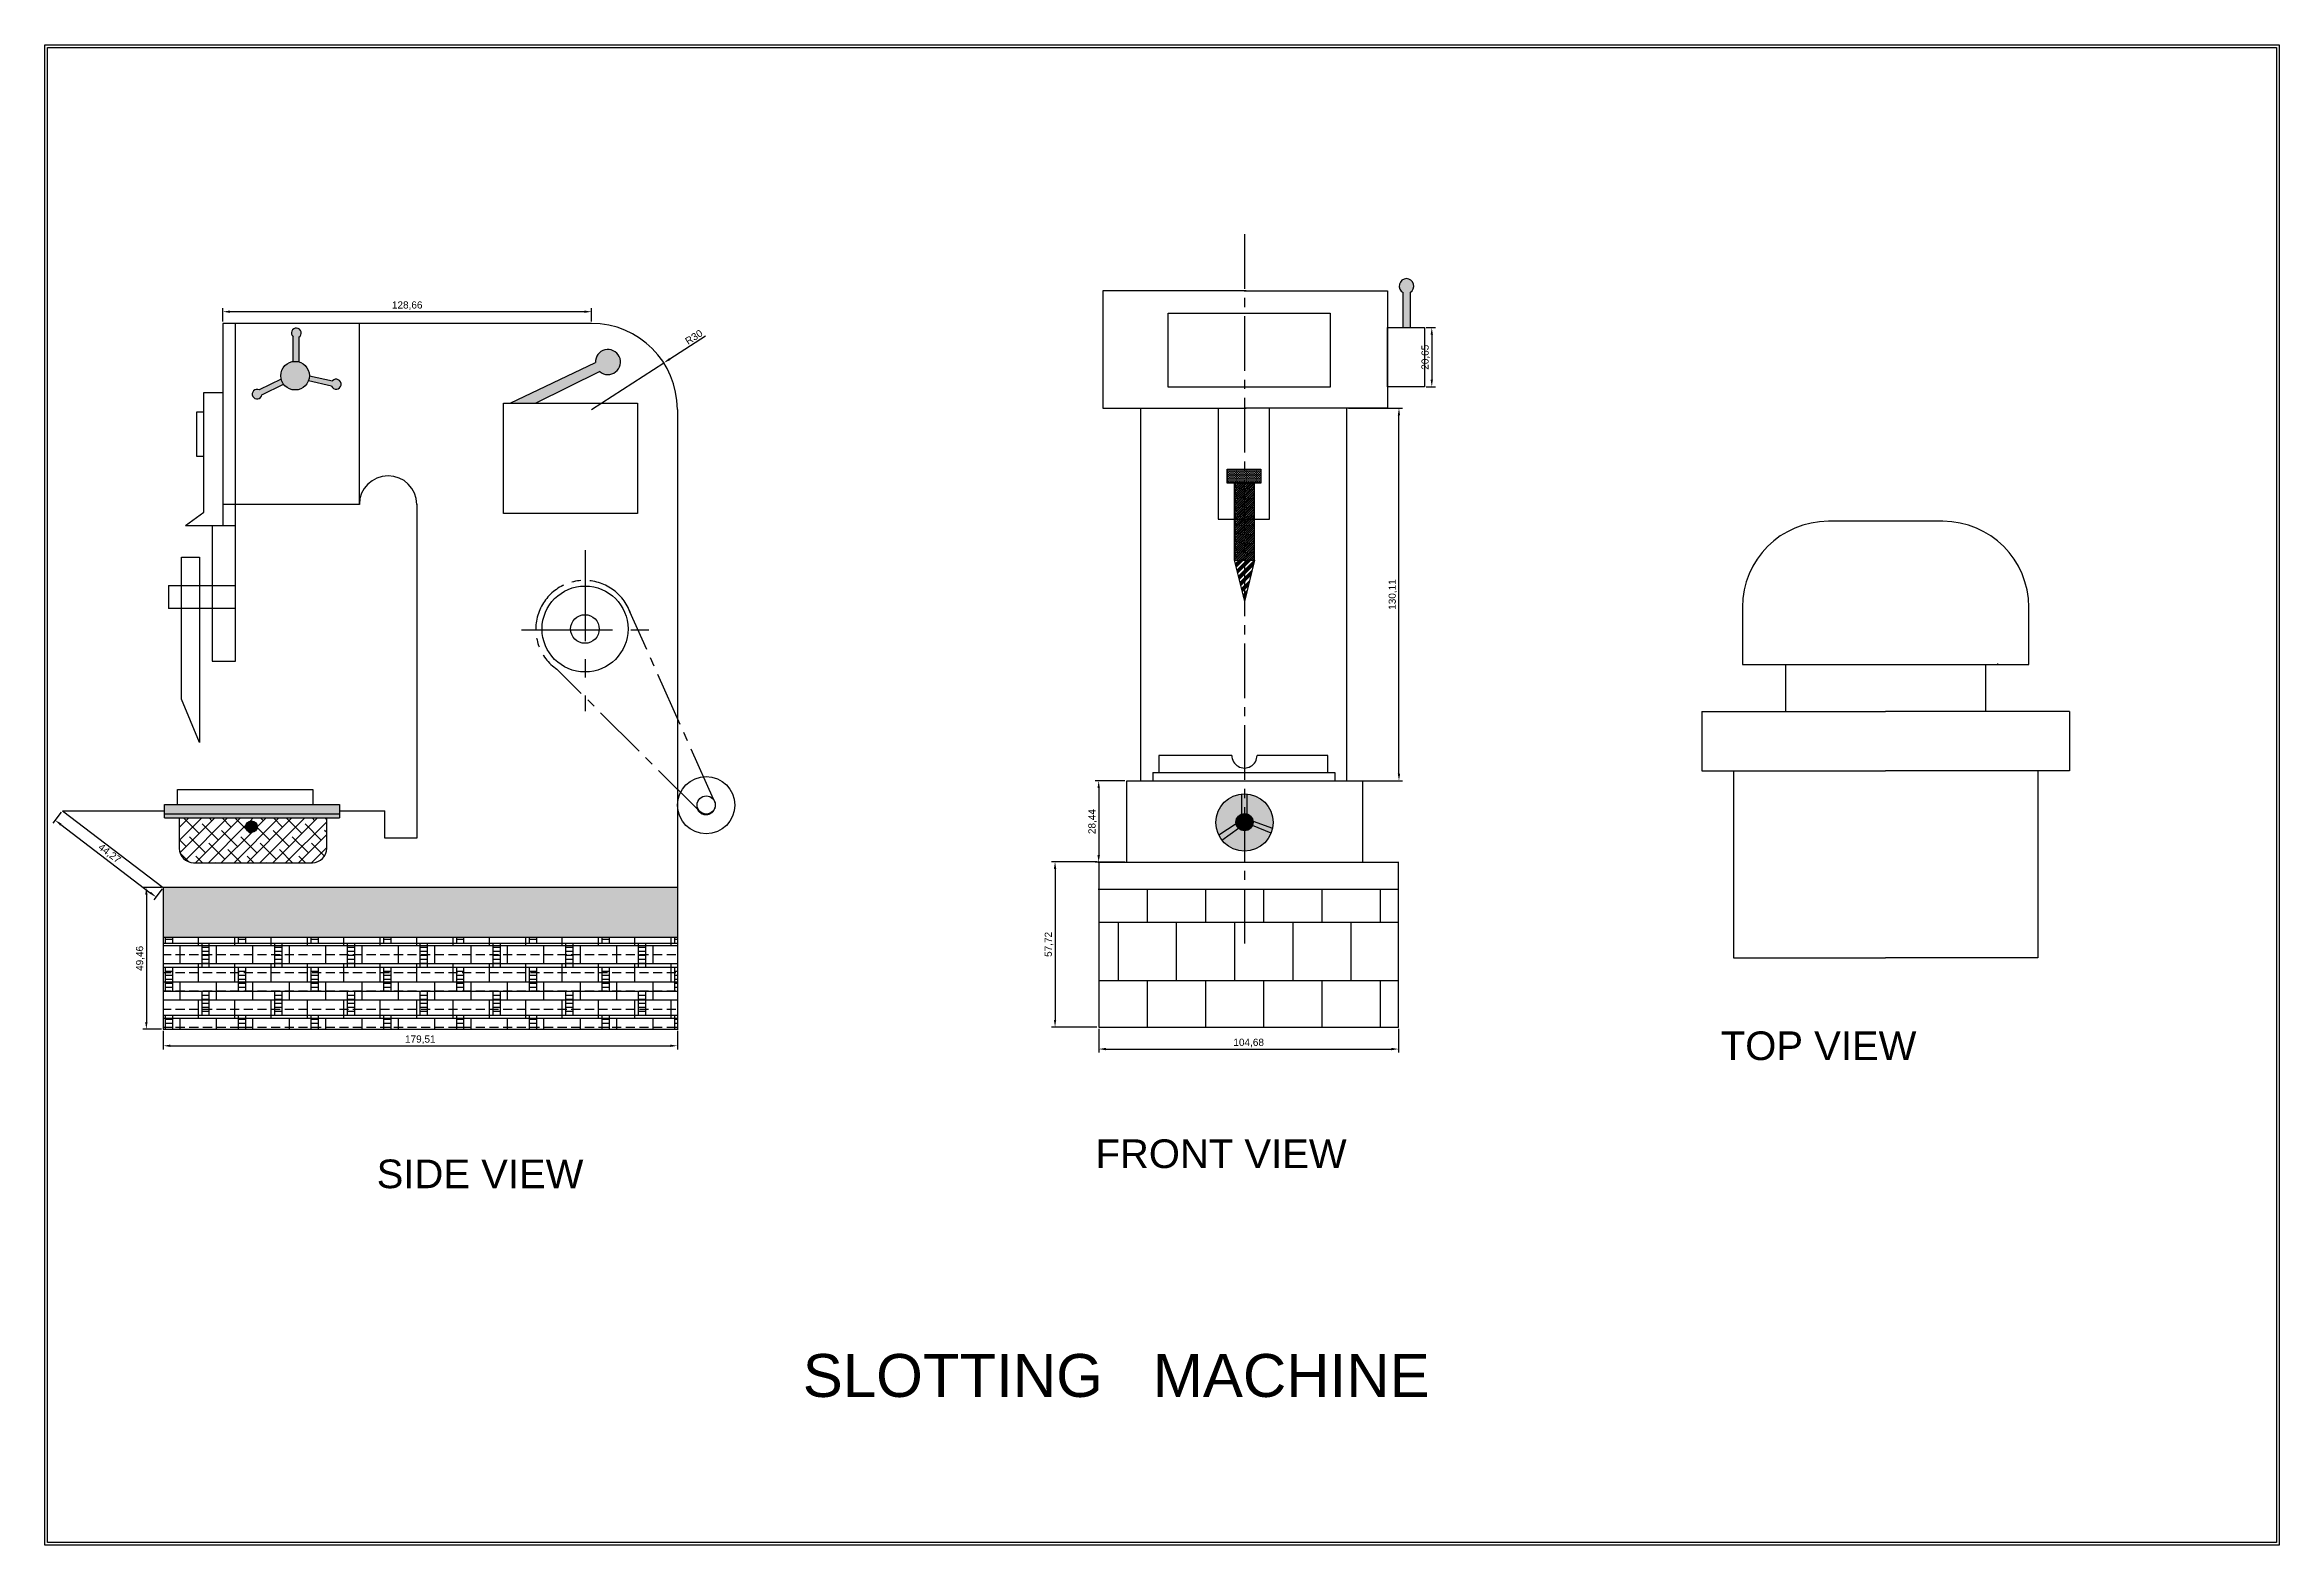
# Model space of a CAD drawing. Header units: millimetres. Extents: x 3708403 to 3710103, y 332270 to 332795.
# Drawn here: x 3708403 to 3709184, y 332270 to 332794 of the extents above; entities that cross this region are included whole.
import ezdxf

# ---------------------------------------------------------------- set-up
doc = ezdxf.new("R2010")
doc.units = ezdxf.units.MM
doc.linetypes.add('CENTER', pattern=[50.8, 31.75, -6.35, 6.35, -6.35])
doc.linetypes.add('CENTER2', pattern=[28.575, 19.05, -3.175, 3.175, -3.175])
doc.styles.get("Standard").update_dxf_attribs({"font": 'arial.ttf'})
doc.dimstyles.new('ISO-25', dxfattribs={"dimtxt": 2.5, "dimasz": 2.5, "dimexe": 1.25, "dimexo": 0.625, "dimtad": 1, "dimtxsty": 'Standard', "dimcen": 2.5, "dimadec": 0, "dimazin": 0, "dimtfac": 1, "dimtmove": 0, "dimatfit": 3, "dimfxl": 1, "dimarcsym": 0})

# ---------------------------------------------------------------- blocks, each defined once
blk = doc.blocks.new('*D3')
at = {"color": 0, "lineweight": -2, "transparency": 16777216}
for p, q in [((3708634.21, 332692.42), (3708621.72, 332684.4)), ((3708594.38, 332666.83), (3708619.62, 332683.04))]:
    blk.add_line(p, q, dxfattribs=at)
at = {"color": 0, "transparency": 16777216}
blk.add_solid([(3708621.5, 332684.75), (3708621.95, 332684.05), (3708619.62, 332683.04)], dxfattribs=at)
at = {"layer": 'Defpoints', "color": 0, "transparency": 16777216}
for p in [(3708619.62, 332683.04), (3708594.38, 332666.83)]:
    blk.add_point(p, dxfattribs=at)
at = {"color": 0, "transparency": 16777216, "insert": (3708630.14, 332692.07), "char_height": 2.5, "attachment_point": 5, "rotation": 32.72405}
blk.add_mtext('R30', dxfattribs=at)
blk = doc.blocks.new('*D4')
at = {"color": 0, "lineweight": -2, "transparency": 16777216}
for p, q in [((3708444.87, 332449.75), (3708444.87, 332443.34)), ((3708624.38, 332449.75), (3708624.38, 332443.34)), ((3708447.37, 332444.59), (3708621.88, 332444.59))]:
    blk.add_line(p, q, dxfattribs=at)
at = {"color": 0, "transparency": 16777216}
for points in [[(3708447.37, 332445), (3708447.37, 332444.17), (3708444.87, 332444.59)], [(3708621.88, 332445), (3708621.88, 332444.17), (3708624.38, 332444.59)]]:
    blk.add_solid(points, dxfattribs=at)
at = {"layer": 'Defpoints', "color": 0, "transparency": 16777216}
for p in [(3708444.87, 332450.38), (3708624.38, 332450.38), (3708624.38, 332444.59)]:
    blk.add_point(p, dxfattribs=at)
at = {"color": 0, "transparency": 16777216, "insert": (3708534.62, 332446.71), "char_height": 2.5, "attachment_point": 5}
blk.add_mtext('179,51', dxfattribs=at)
blk = doc.blocks.new('*D5')
at = {"color": 0, "lineweight": -2, "transparency": 16777216}
for p, q in [((3708444.24, 332499.83), (3708437.74, 332499.83)), ((3708438.99, 332497.33), (3708438.99, 332452.88)), ((3708444.24, 332450.38), (3708437.74, 332450.38))]:
    blk.add_line(p, q, dxfattribs=at)
at = {"color": 0, "transparency": 16777216}
for points in [[(3708438.58, 332497.33), (3708439.41, 332497.33), (3708438.99, 332499.83)], [(3708438.58, 332452.88), (3708439.41, 332452.88), (3708438.99, 332450.38)]]:
    blk.add_solid(points, dxfattribs=at)
at = {"layer": 'Defpoints', "color": 0, "transparency": 16777216}
for p in [(3708444.87, 332499.83), (3708438.99, 332450.38), (3708444.87, 332450.38)]:
    blk.add_point(p, dxfattribs=at)
at = {"color": 0, "transparency": 16777216, "insert": (3708436.86, 332475.1), "char_height": 2.5, "attachment_point": 5, "rotation": 90}
blk.add_mtext('49,46', dxfattribs=at)
blk = doc.blocks.new('*D6')
at = {"color": 0, "lineweight": -2, "transparency": 16777216}
for p, q in [((3708409.28, 332526.17), (3708406.39, 332522.37)), ((3708409.13, 332521.84), (3708440.37, 332498.05)), ((3708444.5, 332499.34), (3708441.6, 332495.54))]:
    blk.add_line(p, q, dxfattribs=at)
at = {"color": 0, "transparency": 16777216}
for points in [[(3708409.39, 332522.18), (3708408.88, 332521.51), (3708407.14, 332523.36)], [(3708440.62, 332498.38), (3708440.12, 332497.71), (3708442.36, 332496.53)]]:
    blk.add_solid(points, dxfattribs=at)
at = {"layer": 'Defpoints', "color": 0, "transparency": 16777216}
for p in [(3708409.66, 332526.66), (3708444.88, 332499.83), (3708442.36, 332496.53)]:
    blk.add_point(p, dxfattribs=at)
at = {"color": 0, "transparency": 16777216, "insert": (3708426.04, 332511.64), "char_height": 2.5, "attachment_point": 5, "rotation": 322.69736}
blk.add_mtext('44,27', dxfattribs=at)
blk = doc.blocks.new('*D7')
at = {"color": 0, "lineweight": -2, "transparency": 16777216}
for p, q in [((3708465.72, 332697.45), (3708465.72, 332702.18)), ((3708591.88, 332700.93), (3708468.22, 332700.93)), ((3708594.38, 332697.45), (3708594.38, 332702.18))]:
    blk.add_line(p, q, dxfattribs=at)
at = {"color": 0, "transparency": 16777216}
for points in [[(3708468.22, 332701.34), (3708468.22, 332700.51), (3708465.72, 332700.93)], [(3708591.88, 332701.34), (3708591.88, 332700.51), (3708594.38, 332700.93)]]:
    blk.add_solid(points, dxfattribs=at)
at = {"layer": 'Defpoints', "color": 0, "transparency": 16777216}
for p in [(3708465.72, 332700.93), (3708465.72, 332696.83), (3708594.38, 332696.83)]:
    blk.add_point(p, dxfattribs=at)
at = {"color": 0, "transparency": 16777216, "insert": (3708530.05, 332703.05), "char_height": 2.5, "attachment_point": 5}
blk.add_mtext('128,66', dxfattribs=at)
blk = doc.blocks.new('*D9')
at = {"color": 0, "lineweight": -2, "transparency": 16777216}
for p, q in [((3708858.72, 332667.21), (3708877.54, 332667.21)), ((3708876.29, 332539.61), (3708876.29, 332664.71)), ((3708858.72, 332537.11), (3708877.54, 332537.11))]:
    blk.add_line(p, q, dxfattribs=at)
at = {"color": 0, "transparency": 16777216}
for points in [[(3708875.87, 332664.71), (3708876.7, 332664.71), (3708876.29, 332667.21)], [(3708875.87, 332539.61), (3708876.7, 332539.61), (3708876.29, 332537.11)]]:
    blk.add_solid(points, dxfattribs=at)
at = {"layer": 'Defpoints', "color": 0, "transparency": 16777216}
for p in [(3708858.1, 332667.21), (3708876.29, 332667.21), (3708858.1, 332537.11)]:
    blk.add_point(p, dxfattribs=at)
at = {"color": 0, "transparency": 16777216, "insert": (3708874.16, 332602.16), "char_height": 2.5, "attachment_point": 5, "rotation": 90}
blk.add_mtext('130,11', dxfattribs=at)
blk = doc.blocks.new('*D10')
at = {"color": 0, "lineweight": -2, "transparency": 16777216}
for p, q in [((3708771.48, 332450.51), (3708771.48, 332442.19)), ((3708876.17, 332450.51), (3708876.17, 332442.19)), ((3708773.98, 332443.44), (3708873.67, 332443.44))]:
    blk.add_line(p, q, dxfattribs=at)
at = {"color": 0, "transparency": 16777216}
for points in [[(3708773.98, 332443.86), (3708773.98, 332443.03), (3708771.48, 332443.44)], [(3708873.67, 332443.86), (3708873.67, 332443.03), (3708876.17, 332443.44)]]:
    blk.add_solid(points, dxfattribs=at)
at = {"layer": 'Defpoints', "color": 0, "transparency": 16777216}
for p in [(3708771.48, 332451.13), (3708876.17, 332451.13), (3708876.17, 332443.44)]:
    blk.add_point(p, dxfattribs=at)
at = {"color": 0, "transparency": 16777216, "insert": (3708823.82, 332445.57), "char_height": 2.5, "attachment_point": 5}
blk.add_mtext('104,68', dxfattribs=at)
blk = doc.blocks.new('*D11')
at = {"color": 0, "lineweight": -2, "transparency": 16777216}
for p, q in [((3708770.86, 332508.85), (3708754.97, 332508.85)), ((3708756.22, 332506.35), (3708756.22, 332453.63)), ((3708770.86, 332451.13), (3708754.97, 332451.13))]:
    blk.add_line(p, q, dxfattribs=at)
at = {"color": 0, "transparency": 16777216}
for points in [[(3708755.81, 332506.35), (3708756.64, 332506.35), (3708756.22, 332508.85)], [(3708755.81, 332453.63), (3708756.64, 332453.63), (3708756.22, 332451.13)]]:
    blk.add_solid(points, dxfattribs=at)
at = {"layer": 'Defpoints', "color": 0, "transparency": 16777216}
for p in [(3708771.48, 332508.85), (3708756.22, 332451.13), (3708771.48, 332451.13)]:
    blk.add_point(p, dxfattribs=at)
at = {"color": 0, "transparency": 16777216, "insert": (3708754.09, 332479.99), "char_height": 2.5, "attachment_point": 5, "rotation": 90}
blk.add_mtext('57,72', dxfattribs=at)
blk = doc.blocks.new('*D12')
at = {"color": 0, "lineweight": -2, "transparency": 16777216}
for p, q in [((3708780.6, 332537.09), (3708770.21, 332537.09)), ((3708771.46, 332534.59), (3708771.46, 332511.15)), ((3708780.6, 332508.65), (3708770.21, 332508.65))]:
    blk.add_line(p, q, dxfattribs=at)
at = {"color": 0, "transparency": 16777216}
for points in [[(3708771.04, 332534.59), (3708771.88, 332534.59), (3708771.46, 332537.09)], [(3708771.04, 332511.15), (3708771.88, 332511.15), (3708771.46, 332508.65)]]:
    blk.add_solid(points, dxfattribs=at)
at = {"layer": 'Defpoints', "color": 0, "transparency": 16777216}
for p in [(3708781.22, 332537.09), (3708771.46, 332508.65), (3708781.22, 332508.65)]:
    blk.add_point(p, dxfattribs=at)
at = {"color": 0, "transparency": 16777216, "insert": (3708769.33, 332522.87), "char_height": 2.5, "attachment_point": 5, "rotation": 90}
blk.add_mtext('28,44', dxfattribs=at)
blk = doc.blocks.new('*D13')
at = {"color": 0, "lineweight": -2, "transparency": 16777216}
for p, q in [((3708885.8, 332695.35), (3708889, 332695.35)), ((3708887.75, 332692.85), (3708887.75, 332677.2)), ((3708885.8, 332674.7), (3708889, 332674.7))]:
    blk.add_line(p, q, dxfattribs=at)
at = {"color": 0, "transparency": 16777216}
for points in [[(3708887.33, 332692.85), (3708888.16, 332692.85), (3708887.75, 332695.35)], [(3708887.33, 332677.2), (3708888.16, 332677.2), (3708887.75, 332674.7)]]:
    blk.add_solid(points, dxfattribs=at)
at = {"layer": 'Defpoints', "color": 0, "transparency": 16777216}
for p in [(3708885.17, 332695.35), (3708885.17, 332674.7), (3708887.75, 332674.7)]:
    blk.add_point(p, dxfattribs=at)
at = {"color": 0, "transparency": 16777216, "insert": (3708885.62, 332685.02), "char_height": 2.5, "attachment_point": 5, "rotation": 90}
blk.add_mtext('20,65', dxfattribs=at)

msp = doc.modelspace()

# ---------------------------------------------------------------- hatches: boundary and pattern name
h = msp.add_hatch(color=0)
h.dxf.hatch_style = 1
h.set_gradient(color1=(221, 179, 212), color2=(237, 31, 36), tint=1, name='INVSPHERICAL')
h.paths.add_polyline_path([(3708831.639, 332518.878, 0.0457523), (3708832.155, 332520.63), (3708825.356, 332522.996, -0.0277869), (3708825.375, 332522.663, -0.100782), (3708825.136, 332521.49)])
h.paths.add_polyline_path([(3708877.745, 332707.612), (3708877.745, 332695.35), (3708880.185, 332695.35), (3708880.185, 332707.646, 3.9606854)])
h = msp.add_hatch(color=0)
h.dxf.hatch_style = 1
h.set_gradient(color1=(221, 179, 212), color2=(237, 31, 36), tint=1, name='INVSPHERICAL')
h.paths.add_polyline_path([(3708832.345, 332522.569, 1), (3708812.345, 332522.569, 0.8268011), (3708831.639, 332518.878), (3708825.136, 332521.49, -0.8168901), (3708819.375, 332522.663, -1), (3708825.375, 332522.663, -0.100782), (3708825.136, 332521.49), (3708831.639, 332518.878, 0.0948099)])
h.paths.add_polyline_path([(3708832.345, 332522.569, 0.385409), (3708823.337, 332532.52), (3708823.337, 332525.505, -0.3215356), (3708825.375, 332522.663, -0.100782), (3708825.136, 332521.49), (3708831.639, 332518.878, 0.0948099)], flags=17)
h.paths.add_polyline_path([(3708821.337, 332532.518, 0.3849318), (3708812.345, 332522.569, 0.1169067), (3708813.409, 332518.081), (3708819.425, 332522.115, -0.0459633), (3708819.375, 332522.663, -0.3141292), (3708821.337, 332525.478)], flags=17)
h.paths.add_polyline_path([(3708822.313, 332519.664, -0.1978307), (3708820.219, 332520.578), (3708814.461, 332516.418, 0.2302), (3708822.313, 332512.569)], flags=16)
h.paths.add_polyline_path([(3708831.639, 332518.878), (3708825.136, 332521.49, -0.3065345), (3708822.313, 332519.664), (3708822.313, 332512.569, 0.3082217)], flags=17)
h = msp.add_hatch(color=3)
h.dxf.hatch_style = 1
h.set_gradient(color1=(34, 52, 110), color2=(173, 221, 247), name='INVCYLINDER')
h.paths.add_polyline_path([(3708506.36, 332528.881), (3708445.315, 332528.881), (3708445.315, 332525.627), (3708506.36, 332525.627)])
h = msp.add_hatch(color=3)
h.dxf.hatch_style = 1
h.set_gradient(color1=(254, 204, 102), color2=(215, 235, 210), name='INVSPHERICAL')
h.paths.add_polyline_path([(3708506.36, 332525.627), (3708445.315, 332525.627), (3708445.315, 332524.14), (3708506.36, 332524.14)])
h = msp.add_hatch()
h.set_pattern_fill('ANSI38', color=9)
h.paths.add_polyline_path([(3708501.942, 332524.14), (3708450.499, 332524.14), (3708450.499, 332513.495, 0.4142136), (3708455.499, 332508.495), (3708496.942, 332508.495, 0.4142136), (3708501.942, 332513.495)])
h.paths.add_polyline_path([(3708473.703, 332521.108, -1), (3708477.703, 332521.108, -1)], flags=16)
h = msp.add_hatch(color=0)
h.dxf.hatch_style = 1
h.set_gradient(color1=(0, 0, 255), color2=(255, 255, 0), tint=1, name='INVSPHERICAL')
h.paths.add_polyline_path([(3708822.313, 332525.663), (3708822.313, 332519.664, 0.420301), (3708825.375, 332522.663, 0.420301)])
h.paths.add_polyline_path([(3708822.313, 332525.663, 0.4081522), (3708819.375, 332522.663, 0.4081522), (3708822.313, 332519.664)])
h = msp.add_hatch(color=3)
h.dxf.hatch_style = 1
h.set_gradient(color1=(169, 83, 160), color2=(215, 235, 210))
h.paths.add_polyline_path([(3708477.703, 332521.108, 1), (3708473.703, 332521.108, 1)])
h = msp.add_hatch(color=3)
h.dxf.hatch_style = 1
h.set_gradient(color1=(221, 179, 212), color2=(128, 128, 128), name='SPHERICAL')
h.paths.add_polyline_path([(3708552.845, 332499.833), (3708444.869, 332499.833), (3708444.869, 332491.006), (3708552.845, 332491.006)])
h.paths.add_polyline_path([(3708552.845, 332491.006), (3708444.869, 332491.006), (3708444.869, 332482.508), (3708552.845, 332482.508)])
h.paths.add_polyline_path([(3708624.381, 332499.833), (3708552.845, 332499.833), (3708552.845, 332491.006), (3708624.381, 332491.006)])
h.paths.add_polyline_path([(3708624.381, 332491.006), (3708552.845, 332491.006), (3708552.845, 332482.508), (3708624.381, 332482.508)])
h = msp.add_hatch()
h.set_pattern_fill('AR-B88', color=8, scale=0.1)
h.set_pattern_definition([(0, (-68.705, 32.2), (0, 20.32), []), (90, (-68.705, 32.201), (-10.16, 20.32), [20.32, -20.32])])
h.paths.add_polyline_path([(3708876.166, 332451.132), (3708876.166, 332499.282), (3708771.484, 332499.282), (3708771.484, 332451.132)])
h = msp.add_hatch()
h.set_pattern_fill('BRASS', color=9)
h.paths.add_polyline_path([(3708552.845, 332482.508), (3708444.869, 332482.508), (3708444.869, 332450.376), (3708552.845, 332450.376)])
h.paths.add_polyline_path([(3708624.381, 332482.508), (3708552.845, 332482.508), (3708552.845, 332450.376), (3708624.381, 332450.376)])
h = msp.add_hatch()
h.set_pattern_fill('BRICK', color=9)
h.paths.add_polyline_path([(3708552.845, 332482.508), (3708444.869, 332482.508), (3708444.869, 332450.376), (3708552.845, 332450.376)])
h.paths.add_polyline_path([(3708624.381, 332482.508), (3708552.845, 332482.508), (3708552.845, 332450.376), (3708624.381, 332450.376)])
h = msp.add_hatch()
h.set_pattern_fill('BRSTONE', color=9)
h.paths.add_polyline_path([(3708552.845, 332482.508), (3708444.869, 332482.508), (3708444.869, 332450.376), (3708552.845, 332450.376)])
h.paths.add_polyline_path([(3708624.381, 332482.508), (3708552.845, 332482.508), (3708552.845, 332450.376), (3708624.381, 332450.376)])
at = {"layer": 'Defpoints', "linetype": 'Continuous', "true_color": 0xffffff}
h = msp.add_hatch(color=7, dxfattribs=at)
h.dxf.hatch_style = 1
h.set_gradient(color1=(221, 179, 212), color2=(128, 128, 128), name='SPHERICAL')
h.paths.add_polyline_path([(3708492.23, 332692.056, 3.0642337), (3708490.23, 332692.204), (3708490.23, 332683.536, -0.1012247), (3708492.23, 332683.41)])
h.paths.add_polyline_path([(3708503.942, 332676.779), (3708495.921, 332678.498, -0.0880354), (3708495.587, 332676.783), (3708503.628, 332674.957, 3.4795777)])
h.paths.add_polyline_path([(3708486.064, 332677.402), (3708478.378, 332673.631, 3.0801659), (3708479.3, 332671.88), (3708486.873, 332675.651, -0.0973739)])
at = {"layer": 'Defpoints', "linetype": 'Continuous'}
h = msp.add_hatch(dxfattribs=at)
h.set_pattern_fill('DOTS', color=8, scale=0.1)
h.paths.add_polyline_path([(3708485.922, 332678.584, 1), (3708495.922, 332678.584, 1)])
h.paths.add_polyline_path([(3708595.774, 332683.171), (3708565.995, 332668.964), (3708574.925, 332668.964), (3708597.311, 332680.012, 4.7692716)])
h = msp.add_hatch(dxfattribs=at)
h.set_pattern_fill('DASH', color=8, scale=0.1)
h.paths.add_polyline_path([(3708822.313, 332645.996), (3708816.363, 332645.996), (3708816.363, 332640.996), (3708818.813, 332640.996), (3708818.813, 332640.996), (3708822.313, 332640.996)])
h.paths.add_polyline_path([(3708828.118, 332645.996), (3708822.313, 332645.996), (3708822.313, 332640.996), (3708822.313, 332640.996), (3708828.118, 332640.996)])
h = msp.add_hatch(dxfattribs=at)
h.set_pattern_fill('ANSI33', color=8, scale=0.1)
h.paths.add_polyline_path([(3708825.813, 332640.996), (3708822.313, 332640.996), (3708822.313, 332628.481), (3708825.813, 332628.481)])
h.paths.add_polyline_path([(3708822.313, 332640.996), (3708818.813, 332640.996), (3708818.813, 332628.481), (3708822.313, 332628.481)])
h.paths.add_polyline_path([(3708822.313, 332628.481), (3708818.813, 332628.481), (3708818.813, 332614.185), (3708822.313, 332614.185)])
h.paths.add_polyline_path([(3708825.813, 332628.481), (3708822.313, 332628.481), (3708822.313, 332614.185), (3708825.813, 332614.185)])
h = msp.add_hatch(dxfattribs=at)
h.set_pattern_fill('ANSI34', color=8, scale=0.1)
h.paths.add_polyline_path([(3708825.813, 332614.185), (3708822.313, 332599.747), (3708822.313, 332599.747), (3708818.812, 332614.185)])
h = msp.add_hatch(dxfattribs=at)
h.set_pattern_fill('DOTS', color=8, scale=0.1)
h.paths.add_polyline_path([(3708821.337, 332532.518, 0.3849318), (3708812.345, 332522.569, 0.1169067), (3708813.409, 332518.081), (3708819.425, 332522.115, -0.0459633), (3708819.375, 332522.663, -0.3141292), (3708821.337, 332525.478)])
h.paths.add_polyline_path([(3708823.337, 332532.52), (3708823.337, 332525.505, -0.2911474), (3708825.356, 332522.996), (3708832.155, 332520.63, 0.0488458), (3708832.345, 332522.569, 0.385409)])
h.paths.add_polyline_path([(3708831.639, 332518.878), (3708825.136, 332521.49, -0.3065345), (3708822.313, 332519.664), (3708822.313, 332512.569, 0.3082217)])
h.paths.add_polyline_path([(3708822.313, 332519.664, -0.1978307), (3708820.219, 332520.578), (3708814.461, 332516.418, 0.2302), (3708822.313, 332512.569)])

# ---------------------------------------------------------------- linework, layer by layer
at = {"color": 3, "linetype": 'CENTER2'}
msp.add_line((3708822.313, 332727.948), (3708822.313, 332477.808), dxfattribs=at)
at = {"color": 0}
for p, q in [((3708877.745, 332695.383), (3708877.745, 332707.612)), ((3708880.185, 332707.646), (3708880.185, 332695.35)), ((3708790.392, 332540.048), (3708790.392, 332537.106)), ((3708853.89, 332540.048), (3708853.89, 332537.106)), ((3708781.224, 332537.094), (3708781.224, 332508.649)), ((3708821.337, 332532.518), (3708821.337, 332525.478)), ((3708823.337, 332525.505), (3708823.337, 332532.52)), ((3708863.624, 332508.649), (3708863.624, 332537.106)), ((3708819.462, 332522.14), (3708813.409, 332518.081)), ((3708814.461, 332516.418), (3708820.219, 332520.578)), ((3708831.639, 332518.878), (3708825.136, 332521.49)), ((3708825.356, 332522.996), (3708832.155, 332520.63)), ((3708771.279, 332508.649), (3708875.96, 332508.649)), ((3708771.484, 332508.854), (3708771.484, 332451.132)), ((3708781.224, 332508.65), (3708781.224, 332508.65)), ((3708876.166, 332451.132), (3708876.166, 332508.854)), ((3708771.279, 332499.282), (3708875.96, 332499.282)), ((3708771.484, 332451.132), (3708876.166, 332451.132))]:
    msp.add_line(p, q, dxfattribs=at)
for p, q in [((3708594.381, 332696.827), (3708465.717, 332696.827)), ((3708465.717, 332696.827), (3708465.717, 332626.318)), ((3708470.132, 332578.91), (3708470.132, 332696.827)), ((3708513.326, 332696.589), (3708513.326, 332633.631)), ((3708565.995, 332668.964), (3708595.774, 332683.171)), ((3708597.311, 332680.012), (3708574.925, 332668.964)), ((3708459.013, 332630.913), (3708459.013, 332672.756)), ((3708459.013, 332672.756), (3708465.717, 332672.756)), ((3708624.381, 332666.827), (3708624.381, 332450.165)), ((3708513.341, 332633.631), (3708465.587, 332633.631)), ((3708533.392, 332633.681), (3708533.392, 332517.033)), ((3708452.654, 332626.318), (3708459.013, 332630.913)), ((3708452.654, 332626.318), (3708470.132, 332626.318)), ((3708461.949, 332626.288), (3708461.949, 332578.91)), ((3708451.293, 332565.624), (3708451.293, 332615.201)), ((3708451.293, 332615.201), (3708457.553, 332615.201)), ((3708457.553, 332615.201), (3708457.553, 332550.454)), ((3708446.737, 332605.361), (3708470.132, 332605.361)), ((3708446.737, 332605.361), (3708446.737, 332597.336)), ((3708470.132, 332597.336), (3708446.737, 332597.336)), ((3708461.949, 332578.91), (3708470.132, 332578.91)), ((3708457.553, 332550.454), (3708451.293, 332565.624)), ((3708409.661, 332526.663), (3708444.877, 332499.833)), ((3708409.712, 332526.624), (3708445.315, 332526.624)), ((3708445.315, 332524.14), (3708445.315, 332528.881)), ((3708445.315, 332528.881), (3708506.36, 332528.881)), ((3708445.315, 332525.627), (3708506.36, 332525.627)), ((3708445.315, 332524.14), (3708506.36, 332524.14)), ((3708450.499, 332524.14), (3708450.499, 332513.495)), ((3708501.942, 332513.495), (3708501.942, 332524.14)), ((3708506.36, 332528.881), (3708506.36, 332524.14)), ((3708506.36, 332526.624), (3708522.273, 332526.624)), ((3708522.273, 332517.033), (3708522.273, 332526.624)), ((3708533.392, 332517.033), (3708522.273, 332517.033)), ((3708455.499, 332508.495), (3708496.942, 332508.495)), ((3708444.869, 332499.833), (3708444.869, 332450.376)), ((3708624.381, 332499.833), (3708444.869, 332499.833)), ((3708444.869, 332482.508), (3708624.381, 332482.508)), ((3708444.869, 332450.376), (3708624.381, 332450.376))]:
    msp.add_line(p, q)
at = {"color": 7, "true_color": 0xffffff}
for p, q in [((3708490.23, 332683.536), (3708490.23, 332692.204)), ((3708492.23, 332692.056), (3708492.23, 332683.41)), ((3708486.064, 332677.402), (3708478.378, 332673.631)), ((3708479.3, 332671.88), (3708486.873, 332675.651)), ((3708486.576, 332676.164), (3708486.556, 332676.146)), ((3708486.958, 332675.582), (3708486.936, 332675.565)), ((3708503.628, 332674.957), (3708495.587, 332676.783)), ((3708495.921, 332678.498), (3708503.942, 332676.779)), ((3708786.099, 332667.106), (3708786.099, 332537.106)), ((3708858.099, 332537.106), (3708858.099, 332667.213)), ((3708790.392, 332540.048), (3708853.89, 332540.048)), ((3708781.248, 332537.106), (3708865.905, 332537.106))]:
    msp.add_line(p, q, dxfattribs=at)
at = {"color": 143, "true_color": 0x7aafdf}
for p, q in [((3708813.113, 332667.25), (3708813.113, 332628.481)), ((3708831.113, 332628.481), (3708831.113, 332667.213)), ((3708816.363, 332645.996), (3708828.118, 332645.996)), ((3708816.363, 332640.996), (3708816.363, 332645.996)), ((3708828.118, 332640.996), (3708816.363, 332640.996)), ((3708822.313, 332640.996), (3708818.813, 332640.996)), ((3708818.813, 332640.996), (3708818.813, 332614.185)), ((3708825.813, 332614.185), (3708825.813, 332640.996)), ((3708828.118, 332645.996), (3708828.118, 332640.996)), ((3708813.113, 332628.481), (3708831.113, 332628.481)), ((3708818.813, 332614.185), (3708825.813, 332614.185))]:
    msp.add_line(p, q, dxfattribs=at)
at = {"color": 0, "linetype": 'Continuous'}
for p, q in [((3709046.192, 332627.727), (3709026.192, 332627.727)), ((3709066.192, 332627.727), (3709046.192, 332627.727)), ((3708996.192, 332597.727), (3708996.192, 332577.727)), ((3709096.192, 332577.727), (3709096.192, 332597.727)), ((3709085.398, 332577.727), (3709085.398, 332578.07)), ((3708996.192, 332577.727), (3709096.192, 332577.727)), ((3709011.283, 332577.766), (3709011.283, 332561.324)), ((3709081.108, 332577.766), (3709081.108, 332561.324)), ((3708982.055, 332561.324), (3709046.198, 332561.324)), ((3708982.055, 332561.324), (3708982.055, 332540.609)), ((3709110.336, 332561.324), (3709046.193, 332561.324)), ((3709110.336, 332561.324), (3709110.336, 332540.609)), ((3708982.055, 332540.609), (3709046.198, 332540.609)), ((3708993.064, 332540.609), (3708993.064, 332475.251)), ((3709110.336, 332540.609), (3709046.193, 332540.609)), ((3709099.327, 332540.609), (3709099.327, 332475.251)), ((3708993.064, 332475.251), (3709046.198, 332475.251)), ((3709099.327, 332475.251), (3709046.193, 332475.251))]:
    msp.add_line(p, q, dxfattribs=at)
at = {"color": 240, "linetype": 'CENTER', "true_color": 0xed1f24}
for p, q in [((3708592.233, 332617.681), (3708592.233, 332561.418)), ((3708569.972, 332589.89), (3708618.421, 332589.89))]:
    msp.add_line(p, q, dxfattribs=at)
at = {"color": 40, "linetype": 'CENTER2', "true_color": 0xf8d731}
for p, q in [((3708637.001, 332530.747), (3708607.781, 332596.114)), ((3708631.297, 332527.293), (3708582.346, 332576.06))]:
    msp.add_line(p, q, dxfattribs=at)
at = {"color": 51, "true_color": 0xf7f281}
for p, q in [((3708449.881, 332529.021), (3708449.881, 332534.021)), ((3708449.881, 332534.021), (3708497.069, 332534.021)), ((3708497.069, 332534.021), (3708497.069, 332528.926))]:
    msp.add_line(p, q, dxfattribs=at)
at = {"color": 0}
for points in [[(3708822.941, 332708.263), (3708772.941, 332708.263), (3708772.941, 332667.213), (3708822.941, 332667.213)], [(3708822.303, 332708.263), (3708872.303, 332708.263), (3708872.303, 332667.213), (3708822.303, 332667.213)]]:
    msp.add_lwpolyline(points, dxfattribs=at)
for points in [[(3708795.721, 332700.399), (3708852.288, 332700.399), (3708852.288, 332674.619), (3708795.721, 332674.619)], [(3708872.326, 332695.35), (3708885.173, 332695.35), (3708885.173, 332674.699), (3708872.326, 332674.699)]]:
    msp.add_lwpolyline(points, close=True, dxfattribs=at)
for points in [[(3708459.105, 332665.898), (3708456.524, 332665.898), (3708456.524, 332650.514), (3708459.105, 332650.514)], [(3708563.648, 332668.964), (3708610.472, 332668.964), (3708610.472, 332630.513), (3708563.648, 332630.513)]]:
    msp.add_lwpolyline(points, close=True)
at = {"color": 51, "true_color": 0xf7f281}
for points in [[(3708817.933, 332546.008), (3708792.405, 332546.008), (3708792.405, 332540.048)], [(3708851.442, 332540.048), (3708851.442, 332546.008), (3708826.732, 332546.008)], [(3708792.405, 332537.106), (3708792.405, 332537.09)], [(3708851.442, 332537.09), (3708851.442, 332537.106)]]:
    msp.add_lwpolyline(points, dxfattribs=at)
for centre, radius in [((3708490.922, 332678.584), 5), ((3708592.108, 332590.123), 5), ((3708634.445, 332528.63), 10), ((3708634.434, 332528.669), 3.159), ((3708475.703, 332521.108), 2)]:
    msp.add_circle(centre, radius)
at = {"color": 40, "true_color": 0xf8d731}
msp.add_circle((3708592.137, 332590.133), 15, dxfattribs=at)
at = {"color": 0}
for centre, radius in [((3708822.345, 332522.569), 10), ((3708822.375, 332522.663), 3)]:
    msp.add_circle(centre, radius, dxfattribs=at)
for centre, radius, start, end in [((3708878.934, 332709.892), 2.571, 299.132265, 242.452329), ((3708822.332, 332545.982), 4.4, 179.662082, 0.337918)]:
    msp.add_arc(centre, radius, start, end, dxfattribs=at)
at = {"color": 7, "true_color": 0xffffff}
for centre, radius, start, end in [((3708491.331, 332693.499), 1.7, 301.906218, 229.6107), ((3708477.632, 332672.121), 1.684, 63.74835, 351.802636), ((3708505.239, 332675.618), 1.741, 202.28327, 138.146528)]:
    msp.add_arc(centre, radius, start, end, dxfattribs=at)
for centre, radius, start, end in [((3708594.381, 332666.827), 30, 0, 90), ((3708600.144, 332683.343), 4.373, 229.62387, 182.25596), ((3708523.367, 332633.598), 10.026, 0.319063, 179.815813), ((3708455.499, 332513.495), 5, 180, 270), ((3708496.942, 332513.495), 5, 270, 0)]:
    msp.add_arc(centre, radius, start, end)
at = {"color": 0, "linetype": 'Continuous'}
for centre, start, end in [((3709026.192, 332597.727), 90, 180), ((3709066.192, 332597.727), 0, 90)]:
    msp.add_arc(centre, 30, start, end, dxfattribs=at)
at = {"color": 40, "linetype": 'CENTER2', "true_color": 0xf8d731}
msp.add_arc((3708591.929, 332590.09), 16.99, 19.300847, 235.665878, dxfattribs=at)
at = {"color": 40, "linetype": 'CENTER', "true_color": 0xf8d731}
msp.add_arc((3708634.364, 332528.665), 3.36, 204.092949, 38.294317, dxfattribs=at)
at = {"layer": 'Defpoints', "color": 7, "linetype": 'Continuous', "true_color": 0xffffff}
for p in [(3708818.813, 332614.185), (3708825.813, 332614.185)]:
    msp.add_line(p, (3708822.313, 332599.747), dxfattribs=at)
at = {"layer": 'Defpoints', "color": 2, "linetype": 'Continuous', "true_color": 0xf1eb1f}
for points in [[(3708403.496, 332794.166), (3709183.627, 332794.166), (3709183.627, 332270.15), (3708403.496, 332270.15)], [(3708404.488, 332793.174), (3709182.635, 332793.174), (3709182.635, 332271.142), (3708404.488, 332271.142)]]:
    msp.add_lwpolyline(points, close=True, dxfattribs=at)

# ---------------------------------------------------------------- texts
at = {"color": 0, "linetype": 'Continuous', "insert": (3708988.638, 332449.603), "char_height": 10, "attachment_point": 1}
msp.add_mtext_dynamic_manual_height_columns('TOP VIEW', width=167.50577, gutter_width=12.5, heights=[0], dxfattribs=at)
at = {"color": 0, "insert": (3708770.343, 332411.899), "char_height": 10, "attachment_point": 1}
msp.add_mtext_dynamic_manual_height_columns('FRONT VIEW', width=174.49913, gutter_width=12.5, heights=[0], dxfattribs=at)
at = {"insert": (3708519.395, 332429.867), "char_height": 5, "attachment_point": 1}
msp.add_mtext_dynamic_manual_height_columns('\\P{\\H2x;\\PSIDE VIEW}', width=163.58461, gutter_width=12.5, heights=[0], dxfattribs=at)
at = {"layer": 'Defpoints', "color": 2, "linetype": 'Continuous', "true_color": 0xf1eb1f, "insert": (3708668.145, 332336.96), "char_height": 15, "attachment_point": 1}
msp.add_mtext_dynamic_manual_height_columns('SLOTTING   MACHINE', width=606.43614, gutter_width=12.5, heights=[0], dxfattribs=at)

# ---------------------------------------------------------------- dimensions: what is measured, and where the dimension line sits
at = {"color": 3}
for base, p1, p2, picture, middle in [((3708465.717, 332700.927), (3708594.381, 332696.827), (3708465.717, 332696.827), '*D7', (3708530.049, 332703.055)), ((3708624.381, 332444.586), (3708444.869, 332450.376), (3708624.381, 332450.376), '*D4', (3708534.625, 332446.713))]:
    dim = msp.add_linear_dim(base=base, p1=p1, p2=p2, dimstyle='ISO-25', dxfattribs=at)
    dim.commit()
    dim.dimension.update_dxf_attribs({"geometry": picture, "text_midpoint": middle})
dim = msp.add_radius_dim(center=(3708594.381, 332666.827), mpoint=(3708619.619, 332683.044), dimstyle='ISO-25', dxfattribs=at)
dim.commit()
dim.dimension.update_dxf_attribs({"geometry": '*D3', "text_midpoint": (3708631.171, 332690.467), "dimtype": 164})
at = {"color": 41, "true_color": 0xf4ee51}
for base, p1, p2, picture, middle in [((3708887.747, 332674.699), (3708885.173, 332695.35), (3708885.173, 332674.699), '*D13', (3708885.62, 332685.025)), ((3708876.288, 332667.213), (3708858.099, 332537.106), (3708858.099, 332667.213), '*D9', (3708874.16, 332602.16)), ((3708771.4589, 332508.6492), (3708781.2242, 332537.0938), (3708781.2242, 332508.6492), '*D12', (3708769.3315, 332522.8715)), ((3708756.222, 332451.132), (3708771.484, 332508.854), (3708771.484, 332451.132), '*D11', (3708754.095, 332479.993))]:
    dim = msp.add_linear_dim(base=base, p1=p1, p2=p2, angle=90, dimstyle='ISO-25', dxfattribs=at)
    dim.commit()
    dim.dimension.update_dxf_attribs({"geometry": picture, "text_midpoint": middle})
at = {"color": 3}
dim = msp.add_aligned_dim(p1=(3708409.661, 332526.663), p2=(3708444.877, 332499.833), distance=-4.153, dimstyle='ISO-25', dxfattribs=at)
dim.commit()
dim.dimension.update_dxf_attribs({"geometry": '*D6', "text_midpoint": (3708426.042, 332511.637)})
dim = msp.add_linear_dim(base=(3708438.992, 332450.376), p1=(3708444.869, 332499.833), p2=(3708444.869, 332450.376), angle=90, dimstyle='ISO-25', dxfattribs=at)
dim.commit()
dim.dimension.update_dxf_attribs({"geometry": '*D5', "text_midpoint": (3708436.864, 332475.105)})
at = {"color": 41, "true_color": 0xf4ee51}
dim = msp.add_linear_dim(base=(3708876.166, 332443.443), p1=(3708771.484, 332451.132), p2=(3708876.166, 332451.132), dimstyle='ISO-25', dxfattribs=at)
dim.commit()
dim.dimension.update_dxf_attribs({"geometry": '*D10', "text_midpoint": (3708823.825, 332445.571)})

doc.saveas('drawing.dxf')
